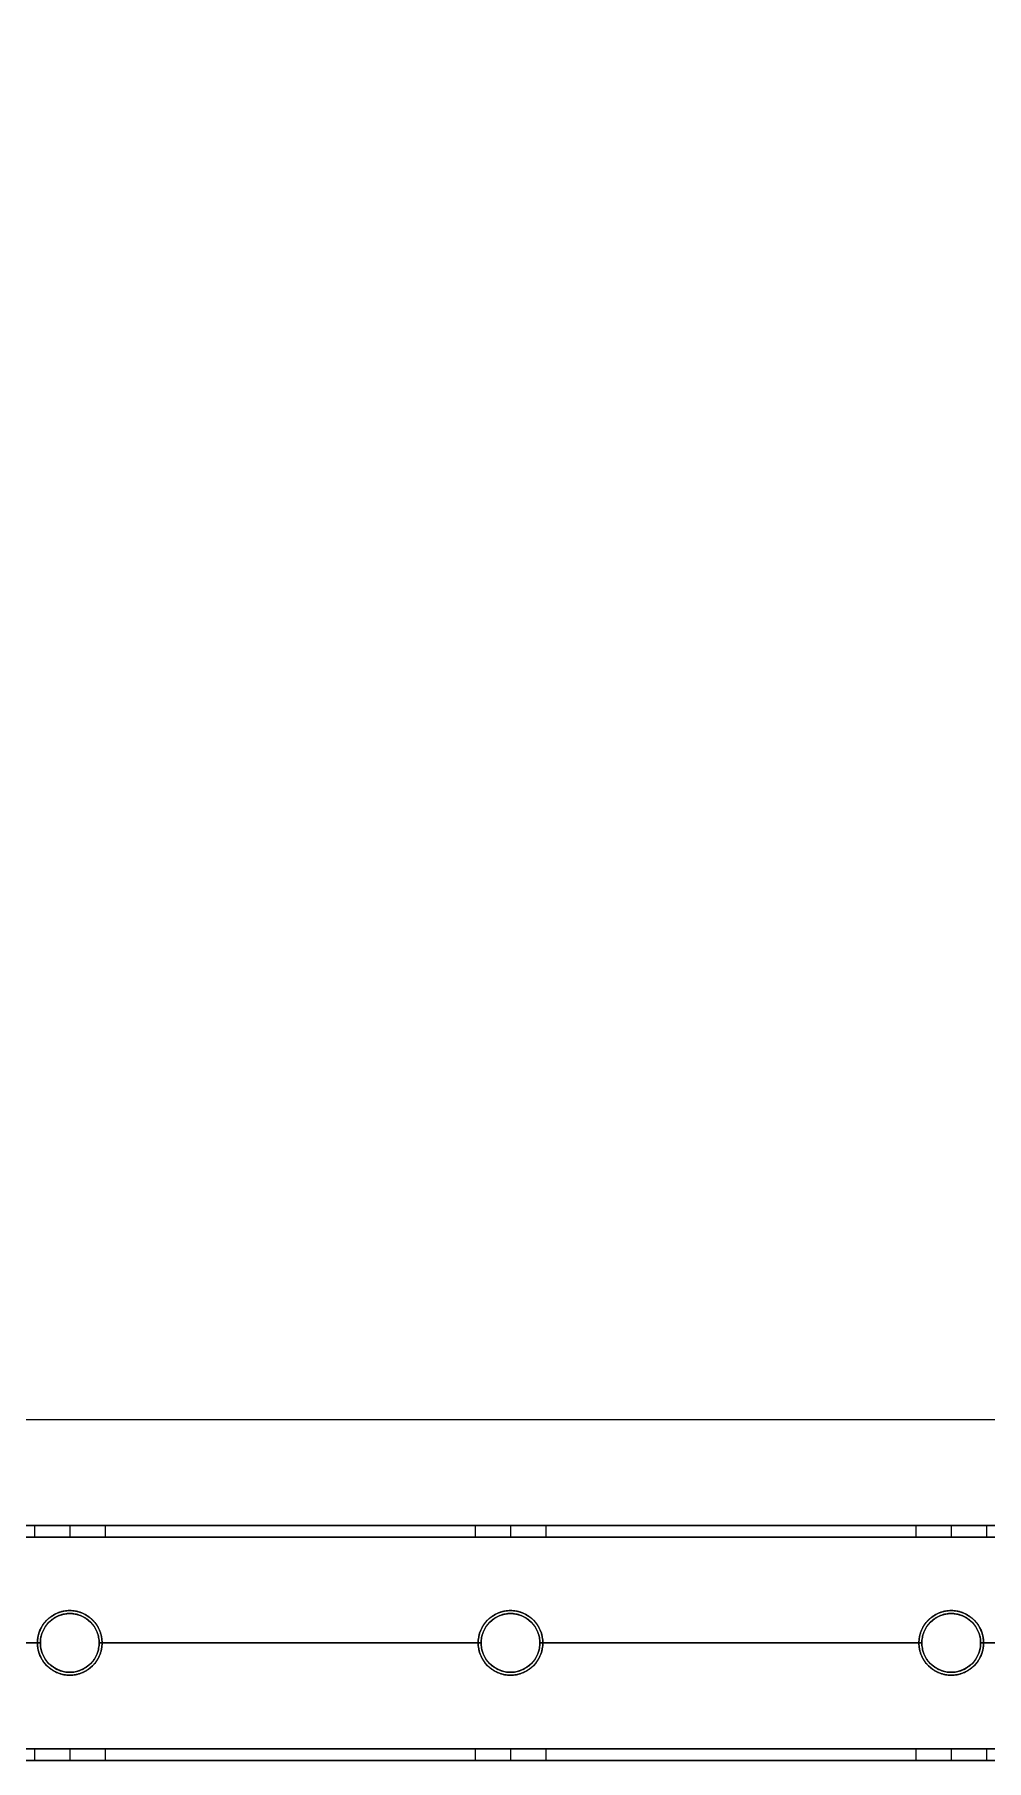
# Model space of a CAD drawing. Header units: millimetres. Extents: x -6529 to 809, y -8611 to 207.
# Drawn here: x -5566.6 to -5404.6, y -5087.9 to -4794.2 of the extents above; entities that cross this region are included whole.
import ezdxf

# ---------------------------------------------------------------- set-up
doc = ezdxf.new("R2010")
doc.units = ezdxf.units.MM
doc.header["$MEASUREMENT"] = 0
for name, color, linetype, true_color in [('gaten$11mm', 7, 'Continuous', 0xff6a35), ('platen', 7, 'Continuous', 0x007f00), ('staal', 5, 'Continuous', 0x0000ff)]:
    doc.layers.add(name, color=color, linetype=linetype, true_color=true_color)

# ---------------------------------------------------------------- blocks, each defined once
blk = doc.blocks.new('plaat base')
at = {"layer": 'platen'}
for points in [[(958, 0), (808, 0), (658, 0)], [(958, 0, 18), (808, 0, 18), (658, 0, 18)], [(958, 0, 9), (808, 0, 9), (658, 0, 9)], [(808, 0), (808, 0, 9), (808, 0, 18)]]:
    blk.add_open_spline(points, degree=2, dxfattribs=at)
blk = doc.blocks.new('top plaat')
at = {"layer": 'platen'}
for p, q in [((770.5, 25.5), (770.5, 25.5, 18)), ((845.5, 25.5), (845.5, 25.5, 18)), ((920.5, 25.5), (920.5, 25.5, 18)), ((765, 20), (765, 20, 18)), ((776, 20), (776, 20, 18)), ((840, 20), (840, 20, 18)), ((851, 20), (851, 20, 18)), ((915, 20), (915, 20, 18)), ((926, 20), (926, 20, 18)), ((770.5, 14.5), (770.5, 14.5, 18)), ((845.5, 14.5), (845.5, 14.5, 18)), ((920.5, 14.5), (920.5, 14.5, 18))]:
    blk.add_line(p, q, dxfattribs=at)
for points in [[(1276, 40), (967, 40), (658, 40)], [(1276, 40, 18), (967, 40, 18), (658, 40, 18)], [(1276, 40, 9), (967, 40, 9), (658, 40, 9)]]:
    blk.add_open_spline(points, degree=2, dxfattribs=at)
for points, knots in [([(770.5, 25.5), (776, 25.5), (776, 20), (776, 14.5), (770.5, 14.5), (765, 14.5), (765, 20), (765, 25.5), (770.5, 25.5)], [-31.415927, -31.415927, -31.415927, -23.561945, -23.561945, -15.707963, -15.707963, -7.853982, -7.853982, 0, 0, 0]), ([(770.5, 25.5, 18), (776, 25.5, 18), (776, 20, 18), (776, 14.5, 18), (770.5, 14.5, 18), (765, 14.5, 18), (765, 20, 18), (765, 25.5, 18), (770.5, 25.5, 18)], [-31.415927, -31.415927, -31.415927, -23.561945, -23.561945, -15.707963, -15.707963, -7.853982, -7.853982, 0, 0, 0]), ([(770.5, 25.5, 9), (765, 25.5, 9), (765, 20, 9), (765, 14.5, 9), (770.5, 14.5, 9), (776, 14.5, 9), (776, 20, 9), (776, 25.5, 9), (770.5, 25.5, 9)], [0, 0, 0, 7.853982, 7.853982, 15.707963, 15.707963, 23.561945, 23.561945, 31.415927, 31.415927, 31.415927]), ([(845.5, 25.5), (851, 25.5), (851, 20), (851, 14.5), (845.5, 14.5), (840, 14.5), (840, 20), (840, 25.5), (845.5, 25.5)], [-31.415927, -31.415927, -31.415927, -23.561945, -23.561945, -15.707963, -15.707963, -7.853982, -7.853982, 0, 0, 0]), ([(845.5, 25.5, 18), (851, 25.5, 18), (851, 20, 18), (851, 14.5, 18), (845.5, 14.5, 18), (840, 14.5, 18), (840, 20, 18), (840, 25.5, 18), (845.5, 25.5, 18)], [-31.415927, -31.415927, -31.415927, -23.561945, -23.561945, -15.707963, -15.707963, -7.853982, -7.853982, 0, 0, 0]), ([(845.5, 25.5, 9), (840, 25.5, 9), (840, 20, 9), (840, 14.5, 9), (845.5, 14.5, 9), (851, 14.5, 9), (851, 20, 9), (851, 25.5, 9), (845.5, 25.5, 9)], [0, 0, 0, 7.853982, 7.853982, 15.707963, 15.707963, 23.561945, 23.561945, 31.415927, 31.415927, 31.415927]), ([(920.5, 25.5), (926, 25.5), (926, 20), (926, 14.5), (920.5, 14.5), (915, 14.5), (915, 20), (915, 25.5), (920.5, 25.5)], [-31.415927, -31.415927, -31.415927, -23.561945, -23.561945, -15.707963, -15.707963, -7.853982, -7.853982, 0, 0, 0]), ([(920.5, 25.5, 18), (926, 25.5, 18), (926, 20, 18), (926, 14.5, 18), (920.5, 14.5, 18), (915, 14.5, 18), (915, 20, 18), (915, 25.5, 18), (920.5, 25.5, 18)], [-31.415927, -31.415927, -31.415927, -23.561945, -23.561945, -15.707963, -15.707963, -7.853982, -7.853982, 0, 0, 0]), ([(920.5, 25.5, 9), (915, 25.5, 9), (915, 20, 9), (915, 14.5, 9), (920.5, 14.5, 9), (926, 14.5, 9), (926, 20, 9), (926, 25.5, 9), (920.5, 25.5, 9)], [0, 0, 0, 7.853982, 7.853982, 15.707963, 15.707963, 23.561945, 23.561945, 31.415927, 31.415927, 31.415927])]:
    blk.add_rational_spline(points, [1, 0.707106781187, 1, 0.707106781187, 1, 0.707106781187, 1, 0.707106781187, 1], degree=2, knots=knots, dxfattribs=at)

msp = doc.modelspace()

# ---------------------------------------------------------------- linework, layer by layer
at = {"layer": 'gaten$11mm'}
for centre in [(-5560.61, -5067.89), (-5485.61, -5067.89), (-5410.61, -5067.89)]:
    msp.add_circle(centre, 5.5, dxfattribs=at)
at = {"layer": 'staal'}
for p, q in [((-5566.61, -5047.89, 1296), (-5566.61, -5049.89, 1296)), ((-5566.61, -5047.89, 20), (-5566.61, -5049.89, 20)), ((-5560.61, -5047.89, 1302), (-5560.61, -5049.89, 1302)), ((-5560.61, -5047.89, 1290), (-5560.61, -5049.89, 1290)), ((-5560.61, -5047.89, 26), (-5560.61, -5049.89, 26)), ((-5560.61, -5047.89, 14), (-5560.61, -5049.89, 14)), ((-5554.61, -5047.89, 1296), (-5554.61, -5049.89, 1296)), ((-5554.61, -5047.89, 20), (-5554.61, -5049.89, 20)), ((-5491.61, -5047.89, 1296), (-5491.61, -5049.89, 1296)), ((-5491.61, -5047.89, 20), (-5491.61, -5049.89, 20)), ((-5485.61, -5047.89, 1302), (-5485.61, -5049.89, 1302)), ((-5485.61, -5047.89, 1290), (-5485.61, -5049.89, 1290)), ((-5485.61, -5047.89, 26), (-5485.61, -5049.89, 26)), ((-5485.61, -5047.89, 14), (-5485.61, -5049.89, 14)), ((-5479.61, -5047.89, 1296), (-5479.61, -5049.89, 1296)), ((-5479.61, -5047.89, 20), (-5479.61, -5049.89, 20)), ((-5416.61, -5047.89, 1296), (-5416.61, -5049.89, 1296)), ((-5416.61, -5047.89, 20), (-5416.61, -5049.89, 20)), ((-5410.61, -5047.89, 1302), (-5410.61, -5049.89, 1302)), ((-5410.61, -5047.89, 1290), (-5410.61, -5049.89, 1290)), ((-5410.61, -5047.89, 26), (-5410.61, -5049.89, 26)), ((-5410.61, -5047.89, 14), (-5410.61, -5049.89, 14)), ((-5404.61, -5047.89, 1296), (-5404.61, -5049.89, 1296)), ((-5560.61, -5062.89, 1276), (-5560.61, -5062.89, 1278)), ((-5560.61, -5062.89, 1314), (-5560.61, -5062.89, 1316)), ((-5560.61, -5062.89), (-5560.61, -5062.89, 2)), ((-5560.61, -5062.89, 38), (-5560.61, -5062.89, 40)), ((-5485.61, -5062.89, 1276), (-5485.61, -5062.89, 1278)), ((-5485.61, -5062.89, 1314), (-5485.61, -5062.89, 1316)), ((-5485.61, -5062.89), (-5485.61, -5062.89, 2)), ((-5485.61, -5062.89, 38), (-5485.61, -5062.89, 40)), ((-5410.61, -5062.89, 1276), (-5410.61, -5062.89, 1278)), ((-5410.61, -5062.89, 1314), (-5410.61, -5062.89, 1316)), ((-5410.61, -5062.89), (-5410.61, -5062.89, 2)), ((-5410.61, -5062.89, 38), (-5410.61, -5062.89, 40)), ((-5565.61, -5067.89, 1314), (-5565.61, -5067.89, 1316)), ((-5565.61, -5067.89, 1276), (-5565.61, -5067.89, 1278)), ((-5565.61, -5067.89, 38), (-5565.61, -5067.89, 40)), ((-5565.61, -5067.89), (-5565.61, -5067.89, 2)), ((-5555.61, -5067.89, 1314), (-5555.61, -5067.89, 1316)), ((-5555.61, -5067.89, 1276), (-5555.61, -5067.89, 1278)), ((-5555.61, -5067.89, 38), (-5555.61, -5067.89, 40)), ((-5555.61, -5067.89), (-5555.61, -5067.89, 2)), ((-5490.61, -5067.89, 1314), (-5490.61, -5067.89, 1316)), ((-5490.61, -5067.89, 1276), (-5490.61, -5067.89, 1278)), ((-5490.61, -5067.89, 38), (-5490.61, -5067.89, 40)), ((-5490.61, -5067.89), (-5490.61, -5067.89, 2)), ((-5480.61, -5067.89, 1314), (-5480.61, -5067.89, 1316)), ((-5480.61, -5067.89, 1276), (-5480.61, -5067.89, 1278)), ((-5480.61, -5067.89, 38), (-5480.61, -5067.89, 40)), ((-5480.61, -5067.89), (-5480.61, -5067.89, 2)), ((-5415.61, -5067.89, 1314), (-5415.61, -5067.89, 1316)), ((-5415.61, -5067.89, 1276), (-5415.61, -5067.89, 1278)), ((-5415.61, -5067.89, 38), (-5415.61, -5067.89, 40)), ((-5415.61, -5067.89), (-5415.61, -5067.89, 2)), ((-5405.61, -5067.89, 1314), (-5405.61, -5067.89, 1316)), ((-5405.61, -5067.89, 1276), (-5405.61, -5067.89, 1278)), ((-5405.61, -5067.89, 38), (-5405.61, -5067.89, 40)), ((-5405.61, -5067.89), (-5405.61, -5067.89, 2)), ((-5560.61, -5072.89, 1314), (-5560.61, -5072.89, 1316)), ((-5560.61, -5072.89, 1276), (-5560.61, -5072.89, 1278)), ((-5560.61, -5072.89, 38), (-5560.61, -5072.89, 40)), ((-5560.61, -5072.89), (-5560.61, -5072.89, 2)), ((-5485.61, -5072.89, 1314), (-5485.61, -5072.89, 1316)), ((-5485.61, -5072.89, 1276), (-5485.61, -5072.89, 1278)), ((-5485.61, -5072.89, 38), (-5485.61, -5072.89, 40)), ((-5485.61, -5072.89), (-5485.61, -5072.89, 2)), ((-5410.61, -5072.89, 1314), (-5410.61, -5072.89, 1316)), ((-5410.61, -5072.89, 1276), (-5410.61, -5072.89, 1278)), ((-5410.61, -5072.89, 38), (-5410.61, -5072.89, 40)), ((-5410.61, -5072.89), (-5410.61, -5072.89, 2)), ((-5566.61, -5085.89, 20), (-5566.61, -5087.89, 20)), ((-5560.61, -5085.89, 1302), (-5560.61, -5087.89, 1302)), ((-5560.61, -5085.89, 1290), (-5560.61, -5087.89, 1290)), ((-5560.61, -5085.89, 26), (-5560.61, -5087.89, 26)), ((-5560.61, -5085.89, 14), (-5560.61, -5087.89, 14)), ((-5554.61, -5085.89, 1296), (-5554.61, -5087.89, 1296)), ((-5554.61, -5085.89, 20), (-5554.61, -5087.89, 20)), ((-5491.61, -5085.89, 1296), (-5491.61, -5087.89, 1296)), ((-5491.61, -5085.89, 20), (-5491.61, -5087.89, 20)), ((-5485.61, -5085.89, 1302), (-5485.61, -5087.89, 1302)), ((-5485.61, -5085.89, 1290), (-5485.61, -5087.89, 1290)), ((-5485.61, -5085.89, 26), (-5485.61, -5087.89, 26)), ((-5485.61, -5085.89, 14), (-5485.61, -5087.89, 14)), ((-5479.61, -5085.89, 1296), (-5479.61, -5087.89, 1296)), ((-5479.61, -5085.89, 20), (-5479.61, -5087.89, 20)), ((-5416.61, -5085.89, 1296), (-5416.61, -5087.89, 1296)), ((-5416.61, -5085.89, 20), (-5416.61, -5087.89, 20)), ((-5410.61, -5085.89, 1302), (-5410.61, -5087.89, 1302)), ((-5410.61, -5085.89, 1290), (-5410.61, -5087.89, 1290)), ((-5410.61, -5085.89, 26), (-5410.61, -5087.89, 26)), ((-5410.61, -5085.89, 14), (-5410.61, -5087.89, 14)), ((-5404.61, -5085.89, 1296), (-5404.61, -5087.89, 1296))]:
    msp.add_line(p, q, dxfattribs=at)
for points in [[(-4640.11, -5087.89), (-5956.11, -5087.89), (-5956.11, -3771.89), (-4640.11, -3771.89)], [(-4680.11, -5047.89), (-5916.11, -5047.89), (-5916.11, -3811.89), (-4680.11, -3811.89)]]:
    msp.add_lwpolyline(points, close=True, dxfattribs=at)
for centre in [(-5560.61, -5067.89, 1276), (-5560.61, -5067.89, 1315), (-5560.61, -5067.89, 1277), (-5560.61, -5067.89), (-5560.61, -5067.89, 39), (-5560.61, -5067.89, 1), (-5485.61, -5067.89, 1276), (-5485.61, -5067.89, 1315), (-5485.61, -5067.89, 1277), (-5485.61, -5067.89), (-5485.61, -5067.89, 39), (-5485.61, -5067.89, 1), (-5410.61, -5067.89, 1276), (-5410.61, -5067.89, 1315), (-5410.61, -5067.89, 1277), (-5410.61, -5067.89), (-5410.61, -5067.89, 39), (-5410.61, -5067.89, 1)]:
    msp.add_circle(centre, 5, dxfattribs=at)
for points in [[(-4680.11, -5047.89, 1276), (-5298.11, -5047.89, 1276), (-5916.11, -5047.89, 1276)], [(-4680.11, -5047.89, 1316), (-5298.11, -5047.89, 1316), (-5916.11, -5047.89, 1316)], [(-5916.11, -5047.89), (-5298.11, -5047.89), (-4680.11, -5047.89)], [(-5916.11, -5047.89, 40), (-5298.11, -5047.89, 40), (-4680.11, -5047.89, 40)], [(-5566.61, -5047.89, 1296), (-5598.11, -5047.89, 1296), (-5629.61, -5047.89, 1296)], [(-5629.61, -5047.89, 20), (-5598.11, -5047.89, 20), (-5566.61, -5047.89, 20)], [(-5491.61, -5047.89, 1296), (-5523.11, -5047.89, 1296), (-5554.61, -5047.89, 1296)], [(-5554.61, -5047.89, 20), (-5523.11, -5047.89, 20), (-5491.61, -5047.89, 20)], [(-5416.61, -5047.89, 1296), (-5448.11, -5047.89, 1296), (-5479.61, -5047.89, 1296)], [(-5479.61, -5047.89, 20), (-5448.11, -5047.89, 20), (-5416.61, -5047.89, 20)], [(-5341.61, -5047.89, 1296), (-5373.11, -5047.89, 1296), (-5404.61, -5047.89, 1296)], [(-4678.11, -5049.89, 1314), (-5298.11, -5049.89, 1314), (-5918.11, -5049.89, 1314)], [(-4678.11, -5049.89, 1278), (-5298.11, -5049.89, 1278), (-5918.11, -5049.89, 1278)], [(-5918.11, -5049.89, 38), (-5298.11, -5049.89, 38), (-4678.11, -5049.89, 38)], [(-5918.11, -5049.89, 2), (-5298.11, -5049.89, 2), (-4678.11, -5049.89, 2)], [(-5566.61, -5049.89, 1296), (-5598.11, -5049.89, 1296), (-5629.61, -5049.89, 1296)], [(-5629.61, -5049.89, 20), (-5598.11, -5049.89, 20), (-5566.61, -5049.89, 20)], [(-5491.61, -5049.89, 1296), (-5523.11, -5049.89, 1296), (-5554.61, -5049.89, 1296)], [(-5554.61, -5049.89, 20), (-5523.11, -5049.89, 20), (-5491.61, -5049.89, 20)], [(-5416.61, -5049.89, 1296), (-5448.11, -5049.89, 1296), (-5479.61, -5049.89, 1296)], [(-5479.61, -5049.89, 20), (-5448.11, -5049.89, 20), (-5416.61, -5049.89, 20)], [(-5341.61, -5049.89, 1296), (-5373.11, -5049.89, 1296), (-5404.61, -5049.89, 1296)], [(-5565.61, -5067.89, 1316), (-5598.11, -5067.89, 1316), (-5630.61, -5067.89, 1316)], [(-5565.61, -5067.89, 1314), (-5598.11, -5067.89, 1314), (-5630.61, -5067.89, 1314)], [(-5565.61, -5067.89, 1278), (-5598.11, -5067.89, 1278), (-5630.61, -5067.89, 1278)], [(-5565.61, -5067.89, 1276), (-5598.11, -5067.89, 1276), (-5630.61, -5067.89, 1276)], [(-5630.61, -5067.89, 40), (-5598.11, -5067.89, 40), (-5565.61, -5067.89, 40)], [(-5630.61, -5067.89, 38), (-5598.11, -5067.89, 38), (-5565.61, -5067.89, 38)], [(-5630.61, -5067.89, 2), (-5598.11, -5067.89, 2), (-5565.61, -5067.89, 2)], [(-5630.61, -5067.89), (-5598.11, -5067.89), (-5565.61, -5067.89)], [(-5490.61, -5067.89, 1316), (-5523.11, -5067.89, 1316), (-5555.61, -5067.89, 1316)], [(-5490.61, -5067.89, 1314), (-5523.11, -5067.89, 1314), (-5555.61, -5067.89, 1314)], [(-5490.61, -5067.89, 1278), (-5523.11, -5067.89, 1278), (-5555.61, -5067.89, 1278)], [(-5490.61, -5067.89, 1276), (-5523.11, -5067.89, 1276), (-5555.61, -5067.89, 1276)], [(-5555.61, -5067.89, 40), (-5523.11, -5067.89, 40), (-5490.61, -5067.89, 40)], [(-5555.61, -5067.89, 38), (-5523.11, -5067.89, 38), (-5490.61, -5067.89, 38)], [(-5555.61, -5067.89, 2), (-5523.11, -5067.89, 2), (-5490.61, -5067.89, 2)], [(-5555.61, -5067.89), (-5523.11, -5067.89), (-5490.61, -5067.89)], [(-5415.61, -5067.89, 1316), (-5448.11, -5067.89, 1316), (-5480.61, -5067.89, 1316)], [(-5415.61, -5067.89, 1314), (-5448.11, -5067.89, 1314), (-5480.61, -5067.89, 1314)], [(-5415.61, -5067.89, 1278), (-5448.11, -5067.89, 1278), (-5480.61, -5067.89, 1278)], [(-5415.61, -5067.89, 1276), (-5448.11, -5067.89, 1276), (-5480.61, -5067.89, 1276)], [(-5480.61, -5067.89, 40), (-5448.11, -5067.89, 40), (-5415.61, -5067.89, 40)], [(-5480.61, -5067.89, 38), (-5448.11, -5067.89, 38), (-5415.61, -5067.89, 38)], [(-5480.61, -5067.89, 2), (-5448.11, -5067.89, 2), (-5415.61, -5067.89, 2)], [(-5480.61, -5067.89), (-5448.11, -5067.89), (-5415.61, -5067.89)], [(-5340.61, -5067.89, 1316), (-5373.11, -5067.89, 1316), (-5405.61, -5067.89, 1316)], [(-5340.61, -5067.89, 1314), (-5373.11, -5067.89, 1314), (-5405.61, -5067.89, 1314)], [(-5340.61, -5067.89, 1278), (-5373.11, -5067.89, 1278), (-5405.61, -5067.89, 1278)], [(-5340.61, -5067.89, 1276), (-5373.11, -5067.89, 1276), (-5405.61, -5067.89, 1276)], [(-5405.61, -5067.89, 40), (-5373.11, -5067.89, 40), (-5340.61, -5067.89, 40)], [(-5405.61, -5067.89, 38), (-5373.11, -5067.89, 38), (-5340.61, -5067.89, 38)], [(-5405.61, -5067.89, 2), (-5373.11, -5067.89, 2), (-5340.61, -5067.89, 2)], [(-5405.61, -5067.89), (-5373.11, -5067.89), (-5340.61, -5067.89)], [(-4642.11, -5085.89, 1314), (-5298.11, -5085.89, 1314), (-5954.11, -5085.89, 1314)], [(-4642.11, -5085.89, 1278), (-5298.11, -5085.89, 1278), (-5954.11, -5085.89, 1278)], [(-5954.11, -5085.89, 38), (-5298.11, -5085.89, 38), (-4642.11, -5085.89, 38)], [(-5954.11, -5085.89, 2), (-5298.11, -5085.89, 2), (-4642.11, -5085.89, 2)], [(-5629.61, -5085.89, 20), (-5598.11, -5085.89, 20), (-5566.61, -5085.89, 20)], [(-5491.61, -5085.89, 1296), (-5523.11, -5085.89, 1296), (-5554.61, -5085.89, 1296)], [(-5554.61, -5085.89, 20), (-5523.11, -5085.89, 20), (-5491.61, -5085.89, 20)], [(-5416.61, -5085.89, 1296), (-5448.11, -5085.89, 1296), (-5479.61, -5085.89, 1296)], [(-5479.61, -5085.89, 20), (-5448.11, -5085.89, 20), (-5416.61, -5085.89, 20)], [(-5341.61, -5085.89, 1296), (-5373.11, -5085.89, 1296), (-5404.61, -5085.89, 1296)], [(-4640.11, -5087.89, 1276), (-5298.11, -5087.89, 1276), (-5956.11, -5087.89, 1276)], [(-4640.11, -5087.89, 1316), (-5298.11, -5087.89, 1316), (-5956.11, -5087.89, 1316)], [(-5956.11, -5087.89), (-5298.11, -5087.89), (-4640.11, -5087.89)], [(-5956.11, -5087.89, 40), (-5298.11, -5087.89, 40), (-4640.11, -5087.89, 40)], [(-5629.61, -5087.89, 20), (-5598.11, -5087.89, 20), (-5566.61, -5087.89, 20)], [(-5491.61, -5087.89, 1296), (-5523.11, -5087.89, 1296), (-5554.61, -5087.89, 1296)], [(-5554.61, -5087.89, 20), (-5523.11, -5087.89, 20), (-5491.61, -5087.89, 20)], [(-5416.61, -5087.89, 1296), (-5448.11, -5087.89, 1296), (-5479.61, -5087.89, 1296)], [(-5479.61, -5087.89, 20), (-5448.11, -5087.89, 20), (-5416.61, -5087.89, 20)], [(-5341.61, -5087.89, 1296), (-5373.11, -5087.89, 1296), (-5404.61, -5087.89, 1296)]]:
    msp.add_open_spline(points, degree=2, dxfattribs=at)
for points, weights, knots in [([(-5560.61, -5047.89, 1302), (-5554.61, -5047.89, 1302), (-5554.61, -5047.89, 1296), (-5554.61, -5047.89, 1290), (-5560.61, -5047.89, 1290), (-5566.61, -5047.89, 1290), (-5566.61, -5047.89, 1296), (-5566.61, -5047.89, 1302), (-5560.61, -5047.89, 1302)], [1, 0.707106781187, 1, 0.707106781187, 1, 0.707106781187, 1, 0.707106781187, 1], [0, 0, 0, 7.853982, 7.853982, 15.707963, 15.707963, 23.561945, 23.561945, 31.415927, 31.415927, 31.415927]), ([(-5560.61, -5047.89, 26), (-5566.61, -5047.89, 26), (-5566.61, -5047.89, 20), (-5566.61, -5047.89, 14), (-5560.61, -5047.89, 14), (-5554.61, -5047.89, 14), (-5554.61, -5047.89, 20), (-5554.61, -5047.89, 26), (-5560.61, -5047.89, 26)], [1, 0.707106781187, 1, 0.707106781187, 1, 0.707106781187, 1, 0.707106781187, 1], [0, 0, 0, 7.853982, 7.853982, 15.707963, 15.707963, 23.561945, 23.561945, 31.415927, 31.415927, 31.415927]), ([(-5485.61, -5047.89, 1302), (-5479.61, -5047.89, 1302), (-5479.61, -5047.89, 1296), (-5479.61, -5047.89, 1290), (-5485.61, -5047.89, 1290), (-5491.61, -5047.89, 1290), (-5491.61, -5047.89, 1296), (-5491.61, -5047.89, 1302), (-5485.61, -5047.89, 1302)], [0.999999860338, 0.707106851018, 1, 0.707106781187, 1, 0.707106781187, 1, 0.707106851018, 0.999999860338], [0, 0, 0, 7.853981, 7.853981, 15.707963, 15.707963, 23.561946, 23.561946, 31.415927, 31.415927, 31.415927]), ([(-5485.61, -5047.89, 26), (-5491.61, -5047.89, 26), (-5491.61, -5047.89, 20), (-5491.61, -5047.89, 14), (-5485.61, -5047.89, 14), (-5479.61, -5047.89, 14), (-5479.61, -5047.89, 20), (-5479.61, -5047.89, 26), (-5485.61, -5047.89, 26)], [0.999999860338, 0.707106851018, 1, 0.707106781187, 1, 0.707106781187, 1, 0.707106851018, 0.999999860338], [0, 0, 0, 7.853981, 7.853981, 15.707963, 15.707963, 23.561946, 23.561946, 31.415927, 31.415927, 31.415927]), ([(-5410.61, -5047.89, 1302), (-5404.61, -5047.89, 1302), (-5404.61, -5047.89, 1296), (-5404.61, -5047.89, 1290), (-5410.61, -5047.89, 1290), (-5416.61, -5047.89, 1290), (-5416.61, -5047.89, 1296), (-5416.61, -5047.89, 1302), (-5410.61, -5047.89, 1302)], [0.999999860338, 0.707106851018, 1, 0.707106781187, 1, 0.707106781187, 1, 0.707106851018, 0.999999860338], [0, 0, 0, 7.853981, 7.853981, 15.707963, 15.707963, 23.561946, 23.561946, 31.415927, 31.415927, 31.415927]), ([(-5410.61, -5047.89, 26), (-5416.61, -5047.89, 26), (-5416.61, -5047.89, 20), (-5416.61, -5047.89, 14), (-5410.61, -5047.89, 14), (-5404.61, -5047.89, 14), (-5404.61, -5047.89, 20), (-5404.61, -5047.89, 26), (-5410.61, -5047.89, 26)], [1, 0.707106781187, 1, 0.707106781187, 1, 0.707106781187, 1, 0.707106781187, 1], [0, 0, 0, 7.853982, 7.853982, 15.707963, 15.707963, 23.561945, 23.561945, 31.415927, 31.415927, 31.415927]), ([(-5560.61, -5049.89, 1302), (-5566.61, -5049.89, 1302), (-5566.61, -5049.89, 1296), (-5566.61, -5049.89, 1290), (-5560.61, -5049.89, 1290), (-5554.61, -5049.89, 1290), (-5554.61, -5049.89, 1296), (-5554.61, -5049.89, 1302), (-5560.61, -5049.89, 1302)], [1, 0.707106781187, 1, 0.707106781187, 1, 0.707106781187, 1, 0.707106781187, 1], [-31.415927, -31.415927, -31.415927, -23.561945, -23.561945, -15.707963, -15.707963, -7.853982, -7.853982, 0, 0, 0]), ([(-5560.61, -5049.89, 26), (-5554.61, -5049.89, 26), (-5554.61, -5049.89, 20), (-5554.61, -5049.89, 14), (-5560.61, -5049.89, 14), (-5566.61, -5049.89, 14), (-5566.61, -5049.89, 20), (-5566.61, -5049.89, 26), (-5560.61, -5049.89, 26)], [1, 0.707106781187, 1, 0.707106781187, 1, 0.707106781187, 1, 0.707106781187, 1], [-31.415927, -31.415927, -31.415927, -23.561945, -23.561945, -15.707963, -15.707963, -7.853982, -7.853982, 0, 0, 0]), ([(-5485.61, -5049.89, 1302), (-5491.61, -5049.89, 1302), (-5491.61, -5049.89, 1296), (-5491.61, -5049.89, 1290), (-5485.61, -5049.89, 1290), (-5479.61, -5049.89, 1290), (-5479.61, -5049.89, 1296), (-5479.61, -5049.89, 1302), (-5485.61, -5049.89, 1302)], [1, 0.707106781187, 1, 0.707106781187, 1, 0.707106781187, 1, 0.707106781187, 1], [-31.415927, -31.415927, -31.415927, -23.561945, -23.561945, -15.707963, -15.707963, -7.853982, -7.853982, 0, 0, 0]), ([(-5485.61, -5049.89, 26), (-5479.61, -5049.89, 26), (-5479.61, -5049.89, 20), (-5479.61, -5049.89, 14), (-5485.61, -5049.89, 14), (-5491.61, -5049.89, 14), (-5491.61, -5049.89, 20), (-5491.61, -5049.89, 26), (-5485.61, -5049.89, 26)], [0.999999860338, 0.707106851018, 1, 0.707106781187, 1, 0.707106781187, 1, 0.707106851018, 0.999999860338], [-31.415927, -31.415927, -31.415927, -23.561946, -23.561946, -15.707963, -15.707963, -7.853981, -7.853981, 0, 0, 0]), ([(-5410.61, -5049.89, 1302), (-5416.61, -5049.89, 1302), (-5416.61, -5049.89, 1296), (-5416.61, -5049.89, 1290), (-5410.61, -5049.89, 1290), (-5404.61, -5049.89, 1290), (-5404.61, -5049.89, 1296), (-5404.61, -5049.89, 1302), (-5410.61, -5049.89, 1302)], [1, 0.707106781187, 1, 0.707106781187, 1, 0.707106781187, 1, 0.707106781187, 1], [-31.415927, -31.415927, -31.415927, -23.561945, -23.561945, -15.707963, -15.707963, -7.853982, -7.853982, 0, 0, 0]), ([(-5410.61, -5049.89, 26), (-5404.61, -5049.89, 26), (-5404.61, -5049.89, 20), (-5404.61, -5049.89, 14), (-5410.61, -5049.89, 14), (-5416.61, -5049.89, 14), (-5416.61, -5049.89, 20), (-5416.61, -5049.89, 26), (-5410.61, -5049.89, 26)], [1, 0.707106781187, 1, 0.707106781187, 1, 0.707106781187, 1, 0.707106781187, 1], [-31.415927, -31.415927, -31.415927, -23.561945, -23.561945, -15.707963, -15.707963, -7.853982, -7.853982, 0, 0, 0]), ([(-5560.61, -5062.89, 1316), (-5565.61, -5062.89, 1316), (-5565.61, -5067.89, 1316), (-5565.61, -5072.89, 1316), (-5560.61, -5072.89, 1316), (-5555.61, -5072.89, 1316), (-5555.61, -5067.89, 1316), (-5555.61, -5062.89, 1316), (-5560.61, -5062.89, 1316)], [1, 0.707106781187, 1, 0.707106781187, 1, 0.707106781187, 1, 0.707106781187, 1], [-31.415927, -31.415927, -31.415927, -23.561945, -23.561945, -15.707963, -15.707963, -7.853982, -7.853982, 0, 0, 0]), ([(-5560.61, -5062.89, 1314), (-5555.61, -5062.89, 1314), (-5555.61, -5067.89, 1314), (-5555.61, -5072.89, 1314), (-5560.61, -5072.89, 1314), (-5565.61, -5072.89, 1314), (-5565.61, -5067.89, 1314), (-5565.61, -5062.89, 1314), (-5560.61, -5062.89, 1314)], [1, 0.707106781187, 1, 0.707106781187, 1, 0.707106781187, 1, 0.707106781187, 1], [0, 0, 0, 7.853982, 7.853982, 15.707963, 15.707963, 23.561945, 23.561945, 31.415927, 31.415927, 31.415927]), ([(-5560.61, -5062.89, 1278), (-5565.61, -5062.89, 1278), (-5565.61, -5067.89, 1278), (-5565.61, -5072.89, 1278), (-5560.61, -5072.89, 1278), (-5555.61, -5072.89, 1278), (-5555.61, -5067.89, 1278), (-5555.61, -5062.89, 1278), (-5560.61, -5062.89, 1278)], [1, 0.707106781187, 1, 0.707106781187, 1, 0.707106781187, 1, 0.707106781187, 1], [-31.415927, -31.415927, -31.415927, -23.561945, -23.561945, -15.707963, -15.707963, -7.853982, -7.853982, 0, 0, 0]), ([(-5560.61, -5062.89, 40), (-5555.61, -5062.89, 40), (-5555.61, -5067.89, 40), (-5555.61, -5072.89, 40), (-5560.61, -5072.89, 40), (-5565.61, -5072.89, 40), (-5565.61, -5067.89, 40), (-5565.61, -5062.89, 40), (-5560.61, -5062.89, 40)], [1, 0.707106781187, 1, 0.707106781187, 1, 0.707106781187, 1, 0.707106781187, 1], [-31.415927, -31.415927, -31.415927, -23.561945, -23.561945, -15.707963, -15.707963, -7.853982, -7.853982, 0, 0, 0]), ([(-5560.61, -5062.89, 38), (-5565.61, -5062.89, 38), (-5565.61, -5067.89, 38), (-5565.61, -5072.89, 38), (-5560.61, -5072.89, 38), (-5555.61, -5072.89, 38), (-5555.61, -5067.89, 38), (-5555.61, -5062.89, 38), (-5560.61, -5062.89, 38)], [1, 0.707106781187, 1, 0.707106781187, 1, 0.707106781187, 1, 0.707106781187, 1], [0, 0, 0, 7.853982, 7.853982, 15.707963, 15.707963, 23.561945, 23.561945, 31.415927, 31.415927, 31.415927]), ([(-5560.61, -5062.89, 2), (-5555.61, -5062.89, 2), (-5555.61, -5067.89, 2), (-5555.61, -5072.89, 2), (-5560.61, -5072.89, 2), (-5565.61, -5072.89, 2), (-5565.61, -5067.89, 2), (-5565.61, -5062.89, 2), (-5560.61, -5062.89, 2)], [1, 0.707106781187, 1, 0.707106781187, 1, 0.707106781187, 1, 0.707106781187, 1], [-31.415927, -31.415927, -31.415927, -23.561945, -23.561945, -15.707963, -15.707963, -7.853982, -7.853982, 0, 0, 0]), ([(-5485.61, -5062.89, 1316), (-5490.61, -5062.89, 1316), (-5490.61, -5067.89, 1316), (-5490.61, -5072.89, 1316), (-5485.61, -5072.89, 1316), (-5480.61, -5072.89, 1316), (-5480.61, -5067.89, 1316), (-5480.61, -5062.89, 1316), (-5485.61, -5062.89, 1316)], [1, 0.707106781187, 1, 0.707106781187, 1, 0.707106781187, 1, 0.707106781187, 1], [-31.415927, -31.415927, -31.415927, -23.561945, -23.561945, -15.707963, -15.707963, -7.853982, -7.853982, 0, 0, 0]), ([(-5485.61, -5062.89, 1314), (-5480.61, -5062.89, 1314), (-5480.61, -5067.89, 1314), (-5480.61, -5072.89, 1314), (-5485.61, -5072.89, 1314), (-5490.61, -5072.89, 1314), (-5490.61, -5067.89, 1314), (-5490.61, -5062.89, 1314), (-5485.61, -5062.89, 1314)], [1, 0.707106781187, 1, 0.707106781187, 1, 0.707106781187, 1, 0.707106781187, 1], [0, 0, 0, 7.853982, 7.853982, 15.707963, 15.707963, 23.561945, 23.561945, 31.415927, 31.415927, 31.415927]), ([(-5485.61, -5062.89, 1278), (-5490.61, -5062.89, 1278), (-5490.61, -5067.89, 1278), (-5490.61, -5072.89, 1278), (-5485.61, -5072.89, 1278), (-5480.61, -5072.89, 1278), (-5480.61, -5067.89, 1278), (-5480.61, -5062.89, 1278), (-5485.61, -5062.89, 1278)], [1, 0.707106781187, 1, 0.707106781187, 1, 0.707106781187, 1, 0.707106781187, 1], [-31.415927, -31.415927, -31.415927, -23.561945, -23.561945, -15.707963, -15.707963, -7.853982, -7.853982, 0, 0, 0]), ([(-5485.61, -5062.89, 40), (-5480.61, -5062.89, 40), (-5480.61, -5067.89, 40), (-5480.61, -5072.89, 40), (-5485.61, -5072.89, 40), (-5490.61, -5072.89, 40), (-5490.61, -5067.89, 40), (-5490.61, -5062.89, 40), (-5485.61, -5062.89, 40)], [1, 0.707106781187, 1, 0.707106781187, 1, 0.707106781187, 1, 0.707106781187, 1], [-31.415927, -31.415927, -31.415927, -23.561945, -23.561945, -15.707963, -15.707963, -7.853982, -7.853982, 0, 0, 0]), ([(-5485.61, -5062.89, 38), (-5490.61, -5062.89, 38), (-5490.61, -5067.89, 38), (-5490.61, -5072.89, 38), (-5485.61, -5072.89, 38), (-5480.61, -5072.89, 38), (-5480.61, -5067.89, 38), (-5480.61, -5062.89, 38), (-5485.61, -5062.89, 38)], [1, 0.707106781187, 1, 0.707106781187, 1, 0.707106781187, 1, 0.707106781187, 1], [0, 0, 0, 7.853982, 7.853982, 15.707963, 15.707963, 23.561945, 23.561945, 31.415927, 31.415927, 31.415927]), ([(-5485.61, -5062.89, 2), (-5480.61, -5062.89, 2), (-5480.61, -5067.89, 2), (-5480.61, -5072.89, 2), (-5485.61, -5072.89, 2), (-5490.61, -5072.89, 2), (-5490.61, -5067.89, 2), (-5490.61, -5062.89, 2), (-5485.61, -5062.89, 2)], [1, 0.707106781187, 1, 0.707106781187, 1, 0.707106781187, 1, 0.707106781187, 1], [-31.415927, -31.415927, -31.415927, -23.561945, -23.561945, -15.707963, -15.707963, -7.853982, -7.853982, 0, 0, 0]), ([(-5410.61, -5062.89, 1316), (-5415.61, -5062.89, 1316), (-5415.61, -5067.89, 1316), (-5415.61, -5072.89, 1316), (-5410.61, -5072.89, 1316), (-5405.61, -5072.89, 1316), (-5405.61, -5067.89, 1316), (-5405.61, -5062.89, 1316), (-5410.61, -5062.89, 1316)], [1, 0.707106781187, 1, 0.707106781187, 1, 0.707106781187, 1, 0.707106781187, 1], [-31.415927, -31.415927, -31.415927, -23.561945, -23.561945, -15.707963, -15.707963, -7.853982, -7.853982, 0, 0, 0]), ([(-5410.61, -5062.89, 1314), (-5405.61, -5062.89, 1314), (-5405.61, -5067.89, 1314), (-5405.61, -5072.89, 1314), (-5410.61, -5072.89, 1314), (-5415.61, -5072.89, 1314), (-5415.61, -5067.89, 1314), (-5415.61, -5062.89, 1314), (-5410.61, -5062.89, 1314)], [1, 0.707106781187, 1, 0.707106781187, 1, 0.707106781187, 1, 0.707106781187, 1], [0, 0, 0, 7.853982, 7.853982, 15.707963, 15.707963, 23.561945, 23.561945, 31.415927, 31.415927, 31.415927]), ([(-5410.61, -5062.89, 1278), (-5415.61, -5062.89, 1278), (-5415.61, -5067.89, 1278), (-5415.61, -5072.89, 1278), (-5410.61, -5072.89, 1278), (-5405.61, -5072.89, 1278), (-5405.61, -5067.89, 1278), (-5405.61, -5062.89, 1278), (-5410.61, -5062.89, 1278)], [1, 0.707106781187, 1, 0.707106781187, 1, 0.707106781187, 1, 0.707106781187, 1], [-31.415927, -31.415927, -31.415927, -23.561945, -23.561945, -15.707963, -15.707963, -7.853982, -7.853982, 0, 0, 0]), ([(-5410.61, -5062.89, 40), (-5405.61, -5062.89, 40), (-5405.61, -5067.89, 40), (-5405.61, -5072.89, 40), (-5410.61, -5072.89, 40), (-5415.61, -5072.89, 40), (-5415.61, -5067.89, 40), (-5415.61, -5062.89, 40), (-5410.61, -5062.89, 40)], [1, 0.707106781187, 1, 0.707106781187, 1, 0.707106781187, 1, 0.707106781187, 1], [-31.415927, -31.415927, -31.415927, -23.561945, -23.561945, -15.707963, -15.707963, -7.853982, -7.853982, 0, 0, 0]), ([(-5410.61, -5062.89, 38), (-5415.61, -5062.89, 38), (-5415.61, -5067.89, 38), (-5415.61, -5072.89, 38), (-5410.61, -5072.89, 38), (-5405.61, -5072.89, 38), (-5405.61, -5067.89, 38), (-5405.61, -5062.89, 38), (-5410.61, -5062.89, 38)], [1, 0.707106781187, 1, 0.707106781187, 1, 0.707106781187, 1, 0.707106781187, 1], [0, 0, 0, 7.853982, 7.853982, 15.707963, 15.707963, 23.561945, 23.561945, 31.415927, 31.415927, 31.415927]), ([(-5410.61, -5062.89, 2), (-5405.61, -5062.89, 2), (-5405.61, -5067.89, 2), (-5405.61, -5072.89, 2), (-5410.61, -5072.89, 2), (-5415.61, -5072.89, 2), (-5415.61, -5067.89, 2), (-5415.61, -5062.89, 2), (-5410.61, -5062.89, 2)], [1, 0.707106781187, 1, 0.707106781187, 1, 0.707106781187, 1, 0.707106781187, 1], [-31.415927, -31.415927, -31.415927, -23.561945, -23.561945, -15.707963, -15.707963, -7.853982, -7.853982, 0, 0, 0]), ([(-5560.61, -5085.89, 1302), (-5554.61, -5085.89, 1302), (-5554.61, -5085.89, 1296), (-5554.61, -5085.89, 1290), (-5560.61, -5085.89, 1290), (-5566.61, -5085.89, 1290), (-5566.61, -5085.89, 1296), (-5566.61, -5085.89, 1302), (-5560.61, -5085.89, 1302)], [1, 0.707106781187, 1, 0.707106781187, 1, 0.707106781187, 1, 0.707106781187, 1], [0, 0, 0, 7.853982, 7.853982, 15.707963, 15.707963, 23.561945, 23.561945, 31.415927, 31.415927, 31.415927]), ([(-5560.61, -5085.89, 26), (-5566.61, -5085.89, 26), (-5566.61, -5085.89, 20), (-5566.61, -5085.89, 14), (-5560.61, -5085.89, 14), (-5554.61, -5085.89, 14), (-5554.61, -5085.89, 20), (-5554.61, -5085.89, 26), (-5560.61, -5085.89, 26)], [1, 0.707106781187, 1, 0.707106781187, 1, 0.707106781187, 1, 0.707106781187, 1], [0, 0, 0, 7.853982, 7.853982, 15.707963, 15.707963, 23.561945, 23.561945, 31.415927, 31.415927, 31.415927]), ([(-5485.61, -5085.89, 1302), (-5479.61, -5085.89, 1302), (-5479.61, -5085.89, 1296), (-5479.61, -5085.89, 1290), (-5485.61, -5085.89, 1290), (-5491.61, -5085.89, 1290), (-5491.61, -5085.89, 1296), (-5491.61, -5085.89, 1302), (-5485.61, -5085.89, 1302)], [1, 0.707106781187, 1, 0.707106781187, 1, 0.707106781187, 1, 0.707106781187, 1], [0, 0, 0, 7.853982, 7.853982, 15.707963, 15.707963, 23.561945, 23.561945, 31.415927, 31.415927, 31.415927]), ([(-5485.61, -5085.89, 26), (-5491.61, -5085.89, 26), (-5491.61, -5085.89, 20), (-5491.61, -5085.89, 14), (-5485.61, -5085.89, 14), (-5479.61, -5085.89, 14), (-5479.61, -5085.89, 20), (-5479.61, -5085.89, 26), (-5485.61, -5085.89, 26)], [1, 0.707106781187, 1, 0.707106781187, 1, 0.707106781187, 1, 0.707106781187, 1], [0, 0, 0, 7.853982, 7.853982, 15.707963, 15.707963, 23.561945, 23.561945, 31.415927, 31.415927, 31.415927]), ([(-5410.61, -5085.89, 1302), (-5404.61, -5085.89, 1302), (-5404.61, -5085.89, 1296), (-5404.61, -5085.89, 1290), (-5410.61, -5085.89, 1290), (-5416.61, -5085.89, 1290), (-5416.61, -5085.89, 1296), (-5416.61, -5085.89, 1302), (-5410.61, -5085.89, 1302)], [1, 0.707106781187, 1, 0.707106781187, 1, 0.707106781187, 1, 0.707106781187, 1], [0, 0, 0, 7.853982, 7.853982, 15.707963, 15.707963, 23.561945, 23.561945, 31.415927, 31.415927, 31.415927]), ([(-5410.61, -5085.89, 26), (-5416.61, -5085.89, 26), (-5416.61, -5085.89, 20), (-5416.61, -5085.89, 14), (-5410.61, -5085.89, 14), (-5404.61, -5085.89, 14), (-5404.61, -5085.89, 20), (-5404.61, -5085.89, 26), (-5410.61, -5085.89, 26)], [1, 0.707106781187, 1, 0.707106781187, 1, 0.707106781187, 1, 0.707106781187, 1], [0, 0, 0, 7.853982, 7.853982, 15.707963, 15.707963, 23.561945, 23.561945, 31.415927, 31.415927, 31.415927]), ([(-5560.61, -5087.89, 1302), (-5566.61, -5087.89, 1302), (-5566.61, -5087.89, 1296), (-5566.61, -5087.89, 1290), (-5560.61, -5087.89, 1290), (-5554.61, -5087.89, 1290), (-5554.61, -5087.89, 1296), (-5554.61, -5087.89, 1302), (-5560.61, -5087.89, 1302)], [1, 0.707106781187, 1, 0.707106781187, 1, 0.707106781187, 1, 0.707106781187, 1], [-31.415927, -31.415927, -31.415927, -23.561945, -23.561945, -15.707963, -15.707963, -7.853982, -7.853982, 0, 0, 0]), ([(-5560.61, -5087.89, 26), (-5554.61, -5087.89, 26), (-5554.61, -5087.89, 20), (-5554.61, -5087.89, 14), (-5560.61, -5087.89, 14), (-5566.61, -5087.89, 14), (-5566.61, -5087.89, 20), (-5566.61, -5087.89, 26), (-5560.61, -5087.89, 26)], [0.999999860338, 0.707106851018, 1, 0.707106781187, 1, 0.707106781187, 1, 0.707106851018, 0.999999860338], [-31.415927, -31.415927, -31.415927, -23.561946, -23.561946, -15.707963, -15.707963, -7.853981, -7.853981, 0, 0, 0]), ([(-5485.61, -5087.89, 1302), (-5491.61, -5087.89, 1302), (-5491.61, -5087.89, 1296), (-5491.61, -5087.89, 1290), (-5485.61, -5087.89, 1290), (-5479.61, -5087.89, 1290), (-5479.61, -5087.89, 1296), (-5479.61, -5087.89, 1302), (-5485.61, -5087.89, 1302)], [0.999999860338, 0.707106851018, 1, 0.707106781187, 1, 0.707106781187, 1, 0.707106851018, 0.999999860338], [-31.415927, -31.415927, -31.415927, -23.561946, -23.561946, -15.707963, -15.707963, -7.853981, -7.853981, 0, 0, 0]), ([(-5485.61, -5087.89, 26), (-5479.61, -5087.89, 26), (-5479.61, -5087.89, 20), (-5479.61, -5087.89, 14), (-5485.61, -5087.89, 14), (-5491.61, -5087.89, 14), (-5491.61, -5087.89, 20), (-5491.61, -5087.89, 26), (-5485.61, -5087.89, 26)], [1, 0.707106781187, 1, 0.707106781187, 1, 0.707106781187, 1, 0.707106781187, 1], [-31.415927, -31.415927, -31.415927, -23.561945, -23.561945, -15.707963, -15.707963, -7.853982, -7.853982, 0, 0, 0]), ([(-5410.61, -5087.89, 1302), (-5416.61, -5087.89, 1302), (-5416.61, -5087.89, 1296), (-5416.61, -5087.89, 1290), (-5410.61, -5087.89, 1290), (-5404.61, -5087.89, 1290), (-5404.61, -5087.89, 1296), (-5404.61, -5087.89, 1302), (-5410.61, -5087.89, 1302)], [1, 0.707106781187, 1, 0.707106781187, 1, 0.707106781187, 1, 0.707106781187, 1], [-31.415927, -31.415927, -31.415927, -23.561945, -23.561945, -15.707963, -15.707963, -7.853982, -7.853982, 0, 0, 0]), ([(-5410.61, -5087.89, 26), (-5404.61, -5087.89, 26), (-5404.61, -5087.89, 20), (-5404.61, -5087.89, 14), (-5410.61, -5087.89, 14), (-5416.61, -5087.89, 14), (-5416.61, -5087.89, 20), (-5416.61, -5087.89, 26), (-5410.61, -5087.89, 26)], [1, 0.707106781187, 1, 0.707106781187, 1, 0.707106781187, 1, 0.707106781187, 1], [-31.415927, -31.415927, -31.415927, -23.561945, -23.561945, -15.707963, -15.707963, -7.853982, -7.853982, 0, 0, 0])]:
    msp.add_rational_spline(points, weights, degree=2, knots=knots, dxfattribs=at)

# ---------------------------------------------------------------- block references
at = {"layer": 'platen', "rotation": 180}
for name, p in [('plaat base', (-4640.11, -5029.89, 40)), ('top plaat', (-4640.11, -5047.89, 1316))]:
    msp.add_blockref(name, p, dxfattribs=at)

doc.saveas('drawing.dxf')
